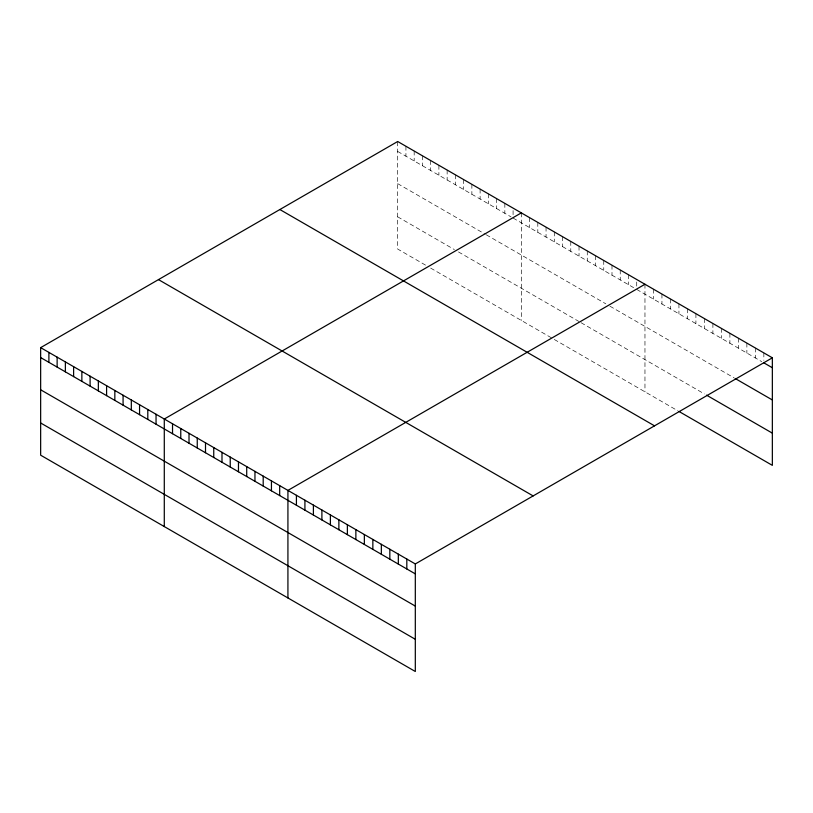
<?xml version="1.0" encoding="UTF-8"?>
<svg xmlns="http://www.w3.org/2000/svg" width="813" height="813" viewBox="0 0 813 813"><rect width="100%" height="100%" fill="white"/><g stroke="black" fill="none" stroke-linecap="round" stroke-linejoin="round"><path stroke-width="0.61" stroke-dasharray="4.07 3.05" d="M397.689 151.442L511.021 216.868M513.084 218.057L633.632 287.66M636.721 289.438L761.73 361.622M397.689 183.647L485.27 234.215M486.296 234.805L605.817 303.808M609.933 306.186L734.139 377.893M397.689 216.837L454.355 249.561M458.481 251.939L579.029 321.531M581.082 322.72L704.414 393.929M425.504 265.109L397.689 249.052L397.689 141.503M430.656 268.087L553.267 338.879M554.293 339.468L677.869 410.819M763.854 352.913L763.854 360.362M755.368 348.005L755.368 357.944M746.873 343.106L746.873 353.035M738.377 338.198L738.377 348.137M729.891 333.3L729.891 343.228M721.395 328.391L721.395 338.33M712.899 323.493L712.899 333.421M704.414 318.594L704.414 328.523M695.918 313.686L695.918 323.625M687.422 308.788L687.422 318.716M678.936 303.879L678.936 313.818M670.44 298.981L670.44 308.91M661.945 294.072L661.945 304.011M653.459 289.174L653.459 299.103M644.963 284.265L644.963 391.815M636.721 281.989L636.721 286.959M628.479 274.753L628.479 284.682M620.238 269.987L620.238 279.926M611.996 265.231L611.996 275.17M603.754 260.475L603.754 270.404M595.512 255.719L595.512 265.648M587.271 250.953L587.271 260.892M579.029 246.197L579.029 256.136M570.777 241.441L570.777 251.369M562.535 236.685L562.535 246.613M554.293 231.918L554.293 241.857M546.051 227.162L546.051 237.091M537.81 222.406L537.81 232.335M529.568 217.64L529.568 227.579M521.326 212.884L521.326 320.434M513.084 210.608L513.084 215.577M504.843 203.372L504.843 213.301M496.601 198.606L496.601 208.545M488.359 193.85L488.359 203.789M480.117 189.094L480.117 199.022M471.875 184.338L471.875 194.266M463.623 179.571L463.623 189.51M455.382 174.815L455.382 184.754M447.14 170.059L447.14 179.988M438.898 165.303L438.898 175.232M430.656 160.537L430.656 170.476M422.414 155.781L422.414 165.71M414.173 151.025L414.173 160.954M405.931 146.259L405.931 156.198"/><path stroke-width="1.22" d="M40.65 347.639L415.311 563.948L415.311 671.497L40.65 455.189L40.65 347.639L397.689 141.503L772.35 357.811L772.35 465.361L678.936 411.429M521.326 212.884L164.287 419.02L164.287 526.57M644.963 284.265L287.924 490.402L287.924 597.951M415.311 563.948L772.35 357.811M763.854 362.842L772.35 367.75M735.196 378.512L772.35 399.955M706.538 395.148L772.35 433.146M279.865 209.53L654.526 425.839M158.474 279.611L533.135 495.92M40.65 357.568L415.311 573.876M40.65 389.783L415.311 606.091M40.65 422.973L415.311 639.282M406.815 559.049L406.815 568.978M398.329 554.141L398.329 564.08M389.834 549.242L389.834 559.171M381.348 544.334L381.348 554.273M372.852 539.436L372.852 549.364M364.356 534.527L364.356 544.466M355.87 529.629L355.87 539.558M347.375 524.72L347.375 534.659M338.879 519.822L338.879 529.751M330.393 514.914L330.393 524.852M321.897 510.015L321.897 519.944M313.401 505.107L313.401 515.046M304.916 500.208L304.916 510.137M296.42 495.31L296.42 505.239M279.682 485.646L279.682 495.574M271.44 480.89L271.44 490.818M263.199 476.123L263.199 486.062M254.957 471.367L254.957 481.296M246.715 466.611L246.715 476.54M238.473 461.845L238.473 471.784M230.231 457.089L230.231 467.028M221.99 452.333L221.99 462.262M213.748 447.577L213.748 457.506M205.506 442.811L205.506 452.75M197.254 438.055L197.254 447.993M189.012 433.299L189.012 443.227M180.771 428.542L180.771 438.471M172.529 423.776L172.529 433.715M156.045 414.264L156.045 424.193M147.803 409.498L147.803 419.437M139.562 404.742L139.562 414.681M131.32 399.986L131.32 409.915M123.078 395.23L123.078 405.159M114.836 390.464L114.836 400.403M106.594 385.708L106.594 395.646M98.353 380.951L98.353 390.88M90.101 376.195L90.101 386.124M81.859 371.429L81.859 381.368M73.617 366.673L73.617 376.602M65.375 361.917L65.375 371.846M57.134 357.151L57.134 367.09M48.892 352.395L48.892 362.334"/></g></svg>
